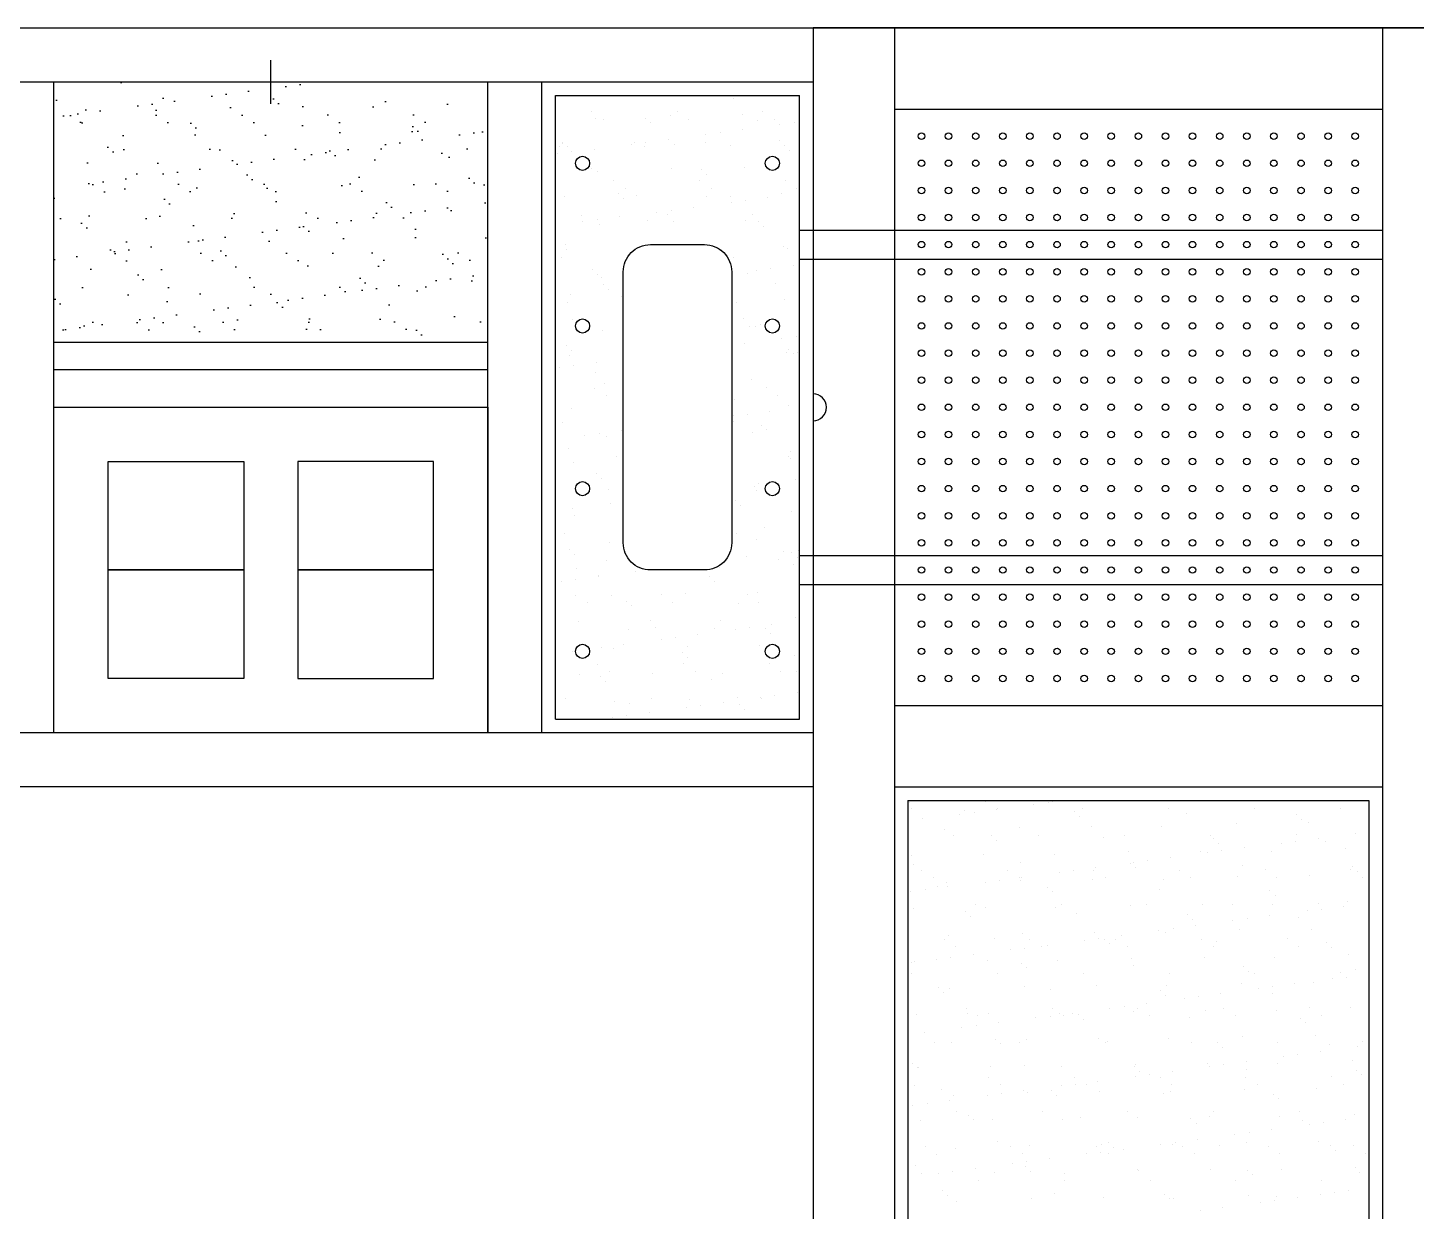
# Model space of a CAD drawing. Header units: millimetres. Extents: x 108070 to 108876, y 12470 to 12955.
# Drawn here: x 108673.13 to 108679.53, y 12570.5 to 12575.96 of the extents above; entities that cross this region are included whole.
import ezdxf

# ---------------------------------------------------------------- set-up
doc = ezdxf.new("R2010")
doc.units = ezdxf.units.MM
doc.header["$LTSCALE"] = 10
doc.layers.add('@-交通信号', color=7, linetype='CONTINUOUS')

# ---------------------------------------------------------------- blocks, each defined once
blk = doc.blocks.new('A$C5901063C')
at = {"layer": '@-交通信号', "ltscale": 3}
h = blk.add_hatch(dxfattribs=at)
h.set_pattern_fill('AR-SAND', color=256, scale=2, style=0)
h.set_pattern_definition([(37.5, (-342707.754, 33805.865), (-3.200063, 97.882647), [0, -77.216, 0, -86.36, 0, -82.55]), (7.5, (-342707.75, 33805.87), (89.904657, 143.36502), [0, -41.656, 0, -69.596, 0, -26.67]), (327.5, (-342770.24, 33805.865), (158.198474, 0.287437), [0, -25.4, 0, -91.44, 0, -119.38]), (317.5, (-342770.24, 33805.87), (152.71129, 44.585865), [0, -12.7, 0, -59.944, 0, -68.58])])
h.paths.add_polyline_path([(-1250, 6920), (-450, 6920), (-450, 7400), (-1250, 7400)])
at = {"layer": '@-交通信号'}
for p, q in [((-8230, 7500), (1350, 7500)), ((150, 7500), (150, 0)), ((7510, 7500), (150, 7500)), ((300, 7500), (300, 0)), ((1200, 7500), (1200, 0)), ((-8230, 7400), (150, 7400)), ((-1250, 6200), (-1250, 7400)), ((-450, 6200), (-450, 7400)), ((-350, 6200), (-350, 7400)), ((-350, 6200), (-350, 7400)), ((300, 7350), (1200, 7350)), ((-1250, 6920), (-450, 6920)), ((-1250, 6870), (-450, 6870)), ((300, 6250), (1200, 6250)), ((150, 6200), (-7830, 6200)), ((150, 6100), (-7830, 6100)), ((300, 6100), (1200, 6100))]:
    blk.add_line(p, q, dxfattribs=at)
at = {"layer": '@-交通信号', "ltscale": 0.5}
blk.add_line((-850, 7359.6), (-850, 7440.4), dxfattribs=at)
at = {"layer": '@-交通信号', "ltscale": 20}
for p, q in [((-325, 7375), (125, 7375)), ((-325, 6225), (-325, 7375)), ((125, 6225), (125, 7375)), ((125, 7127), (1200, 7127)), ((125, 7073), (1200, 7073)), ((125, 6527), (1200, 6527)), ((125, 6473), (1200, 6473)), ((-325, 6225), (125, 6225)), ((325, 6075), (325, 3725)), ((325, 6075), (1175, 6075)), ((1175, 6075), (1175, 3725))]:
    blk.add_line(p, q, dxfattribs=at)
at = {"layer": '@-交通信号', "ltscale": 3}
for p, q in [((2.6, 7369.5), (2.6, 7369.5)), ((-258.7, 7344.7), (-258.7, 7344.7)), ((-250.5, 7333.4), (-250.5, 7333.4)), ((-237.3, 7331.1), (-237.3, 7331.1)), ((-159.5, 7333.5), (-159.5, 7333.5)), ((-150.1, 7324.9), (-150.1, 7324.9)), ((-113.3, 7338.3), (-113.3, 7338.3)), ((-100.5, 7345), (-100.5, 7345)), ((-79.1, 7331.3), (-79.1, 7331.3)), ((19.7, 7340), (19.7, 7340)), ((46.8, 7329), (46.8, 7329)), ((57.7, 7345.3), (57.7, 7345.3)), ((79.1, 7331.6), (79.1, 7331.6)), ((115.2, 7325), (115.2, 7325)), ((-48, 7303.5), (-48, 7303.5)), ((-21.5, 7307), (-21.5, 7307)), ((19.8, 7312.4), (19.8, 7312.4)), ((88.8, 7321.5), (88.8, 7321.5)), ((-318.4, 7281.6), (-318.4, 7281.6)), ((-312.2, 7288.9), (-312.2, 7288.9)), ((-311.8, 7286.4), (-311.8, 7286.4)), ((-302.8, 7280.3), (-302.8, 7280.3)), ((-253.7, 7276.4), (-253.7, 7276.4)), ((-184.7, 7285.5), (-184.7, 7285.5)), ((-178.8, 7288.1), (-178.8, 7288.1)), ((-160.2, 7281.9), (-160.2, 7281.9)), ((-158.3, 7289), (-158.3, 7289)), ((-117, 7294.4), (-117, 7294.4)), ((-105.9, 7284.4), (-105.9, 7284.4)), ((-48.8, 7287.5), (-48.8, 7287.5)), ((-2, 7282.2), (-2, 7282.2)), ((88.4, 7292.4), (88.4, 7292.4)), ((97.3, 7282.7), (97.3, 7282.7)), ((106.7, 7274.1), (106.7, 7274.1)), ((-321.4, 7267.5), (-321.4, 7267.5)), ((-295, 7271), (-295, 7271)), ((-258.7, 7239.8), (-258.7, 7239.8)), ((-247.3, 7235.5), (-247.3, 7235.5)), ((-110.1, 7240.5), (-110.1, 7240.5)), ((-55.4, 7238.1), (-55.4, 7238.1)), ((-46, 7229.5), (-46, 7229.5)), ((22.9, 7242.2), (22.9, 7242.2)), ((-217.7, 7217.5), (-217.7, 7217.5)), ((-196.3, 7203.8), (-196.3, 7203.8)), ((-59.5, 7217.8), (-59.5, 7217.8)), ((-38.1, 7204.1), (-38.1, 7204.1)), ((98.7, 7218.1), (98.7, 7218.1)), ((120.1, 7204.4), (120.1, 7204.4)), ((-308.6, 7188.5), (-308.6, 7188.5)), ((-208.1, 7193.5), (-208.1, 7193.5)), ((-198.7, 7184.9), (-198.7, 7184.9)), ((-175.6, 7190.2), (-175.6, 7190.2)), ((-45.6, 7189.6), (-45.6, 7189.6)), ((-1.8, 7189), (-1.8, 7189)), ((-1.1, 7178.1), (-1.1, 7178.1)), ((25.3, 7181.6), (25.3, 7181.6)), ((66.6, 7187.1), (66.6, 7187.1)), ((91.6, 7194.5), (91.6, 7194.5)), ((-277.4, 7154.4), (-277.4, 7154.4)), ((-248.2, 7145.6), (-248.2, 7145.6)), ((-206.9, 7151.1), (-206.9, 7151.1)), ((-137.9, 7160.1), (-137.9, 7160.1)), ((-119.2, 7154.7), (-119.2, 7154.7)), ((-111.4, 7163.6), (-111.4, 7163.6)), ((-70.1, 7169.1), (-70.1, 7169.1)), ((39, 7155), (39, 7155)), ((-274.6, 7142.1), (-274.6, 7142.1)), ((-244.1, 7137.6), (-244.1, 7137.6)), ((-154.5, 7144.4), (-154.5, 7144.4)), ((-106.9, 7142.6), (-106.9, 7142.6)), ((26.1, 7144.3), (26.1, 7144.3)), ((48.7, 7142.7), (48.7, 7142.7)), ((58.1, 7134.1), (58.1, 7134.1)), ((-307.2, 7099.9), (-307.2, 7099.9)), ((94.8, 7096.6), (94.8, 7096.6)), ((102.3, 7093.6), (102.3, 7093.6)), ((-313.5, 7076.3), (-313.5, 7076.3)), ((-305.4, 7090.6), (-305.4, 7090.6)), ((-18.5, 7090.6), (-18.5, 7090.6)), ((2.9, 7076.9), (2.9, 7076.9)), ((-256.7, 7053.5), (-256.7, 7053.5)), ((-247.3, 7044.9), (-247.3, 7044.9)), ((29.3, 7046.4), (29.3, 7046.4)), ((45.7, 7052.8), (45.7, 7052.8)), ((72.2, 7056.3), (72.2, 7056.3)), ((113.5, 7061.7), (113.5, 7061.7)), ((-240.9, 7039.8), (-240.9, 7039.8)), ((-236.3, 7027.2), (-236.3, 7027.2)), ((-227.8, 7016.8), (-227.8, 7016.8)), ((-201.3, 7020.3), (-201.3, 7020.3)), ((80.1, 7027.8), (80.1, 7027.8)), ((-302.2, 6992.7), (-302.2, 6992.7)), ((-296.8, 7007.7), (-296.8, 7007.7)), ((-203.1, 7004.4), (-203.1, 7004.4)), ((0.2, 7002.7), (0.2, 7002.7)), ((9.5, 6994.1), (9.5, 6994.1)), ((98, 6998.8), (98, 6998.8)), ((-293.8, 6962.8), (-293.8, 6962.8)), ((-237.7, 6941.9), (-237.7, 6941.9)), ((22.5, 6963.4), (22.5, 6963.4)), ((32.5, 6948.5), (32.5, 6948.5)), ((44, 6949.7), (44, 6949.7)), ((53.7, 6953.6), (53.7, 6953.6)), ((23.5, 6918.3), (23.5, 6918.3)), ((92.5, 6927.4), (92.5, 6927.4)), ((119, 6930.9), (119, 6930.9)), ((-305.3, 6913.5), (-305.3, 6913.5)), ((-299, 6894.9), (-299, 6894.9)), ((-295.9, 6904.9), (-295.9, 6904.9)), ((101.2, 6900.9), (101.2, 6900.9)), ((104.3, 6907.3), (104.3, 6907.3)), ((113.6, 6898.7), (113.6, 6898.7)), ((121.1, 6900.6), (121.1, 6900.6)), ((-317.7, 6873.4), (-317.7, 6873.4)), ((-291.2, 6876.9), (-291.2, 6876.9)), ((-251.7, 6864.4), (-251.7, 6864.4)), ((-249.9, 6882.3), (-249.9, 6882.3)), ((-234.5, 6844), (-234.5, 6844)), ((35.7, 6850.6), (35.7, 6850.6)), ((-252.8, 6835.6), (-252.8, 6835.6)), ((-231.4, 6821.9), (-231.4, 6821.9)), ((-201.1, 6818.1), (-201.1, 6818.1)), ((5.1, 6813.6), (5.1, 6813.6)), ((63.6, 6836.2), (63.6, 6836.2)), ((85, 6822.5), (85, 6822.5)), ((-295.8, 6797), (-295.8, 6797)), ((29.1, 6787.5), (29.1, 6787.5)), ((70.4, 6793), (70.4, 6793)), ((104.4, 6803), (104.4, 6803)), ((-312.5, 6772.5), (-312.5, 6772.5)), ((2.6, 6784.1), (2.6, 6784.1)), ((3.9, 6773.1), (3.9, 6773.1)), ((55.7, 6767.3), (55.7, 6767.3)), ((-270.8, 6748.1), (-270.8, 6748.1)), ((-244.4, 6751.5), (-244.4, 6751.5)), ((-231.3, 6746.1), (-231.3, 6746.1)), ((-203.1, 6757), (-203.1, 6757)), ((38.9, 6752.7), (38.9, 6752.7)), ((65, 6758.7), (65, 6758.7)), ((-300.3, 6724.4), (-300.3, 6724.4)), ((109.2, 6718.2), (109.2, 6718.2)), ((-292.6, 6699.1), (-292.6, 6699.1)), ((-211.8, 6708.4), (-211.8, 6708.4)), ((104.6, 6708.9), (104.6, 6708.9)), ((107.6, 6705.1), (107.6, 6705.1)), ((-249.7, 6678.1), (-249.7, 6678.1)), ((-240.4, 6669.5), (-240.4, 6669.5)), ((49.5, 6658.7), (49.5, 6658.7)), ((117.2, 6667.6), (117.2, 6667.6)), ((-228.1, 6648.2), (-228.1, 6648.2)), ((42.1, 6654.9), (42.1, 6654.9)), ((44.9, 6645.9), (44.9, 6645.9)), ((-293, 6613.6), (-293, 6613.6)), ((-224, 6622.7), (-224, 6622.7)), ((7.1, 6627.3), (7.1, 6627.3)), ((16.5, 6618.7), (16.5, 6618.7)), ((110.8, 6607.2), (110.8, 6607.2)), ((-289.4, 6601.2), (-289.4, 6601.2)), ((-307.5, 6567.2), (-307.5, 6567.2)), ((8.9, 6567.8), (8.9, 6567.8)), ((45.3, 6557), (45.3, 6557)), ((60.7, 6578.2), (60.7, 6578.2)), ((-298.3, 6538.1), (-298.3, 6538.1)), ((-224.9, 6550.3), (-224.9, 6550.3)), ((96.3, 6533.3), (96.3, 6533.3)), ((111.2, 6531.9), (111.2, 6531.9)), ((122.8, 6536.8), (122.8, 6536.8)), ((-289, 6529.5), (-289, 6529.5)), ((-230.4, 6518.1), (-230.4, 6518.1)), ((-23.2, 6504.4), (-23.2, 6504.4)), ((27.3, 6524.2), (27.3, 6524.2)), ((86, 6518.7), (86, 6518.7)), ((114, 6509.3), (114, 6509.3)), ((120.6, 6523.3), (120.6, 6523.3)), ((-313.9, 6479.3), (-313.9, 6479.3)), ((-287.5, 6482.8), (-287.5, 6482.8)), ((-286.2, 6503.3), (-286.2, 6503.3)), ((-246.2, 6488.2), (-246.2, 6488.2)), ((-244.8, 6489), (-244.8, 6489)), ((-177.2, 6497.3), (-177.2, 6497.3)), ((-41.5, 6487.3), (-41.5, 6487.3)), ((-287.9, 6453.7), (-287.9, 6453.7)), ((-129.7, 6454), (-129.7, 6454)), ((-84.5, 6457.4), (-84.5, 6457.4)), ((-32.1, 6478.7), (-32.1, 6478.7)), ((28.5, 6454.2), (28.5, 6454.2)), ((48.5, 6459.1), (48.5, 6459.1)), ((-266.5, 6440), (-266.5, 6440)), ((-221.7, 6452.5), (-221.7, 6452.5)), ((-194.2, 6442.7), (-194.2, 6442.7)), ((-184.8, 6434.1), (-184.8, 6434.1)), ((-108.3, 6440.3), (-108.3, 6440.3)), ((12.1, 6438.2), (12.1, 6438.2)), ((49.9, 6440.6), (49.9, 6440.6)), ((-283, 6405.5), (-283, 6405.5)), ((-150, 6407.1), (-150, 6407.1)), ((-20, 6406.5), (-20, 6406.5)), ((117.2, 6411.5), (117.2, 6411.5)), ((-189.4, 6390.9), (-189.4, 6390.9)), ((-140.6, 6393.6), (-140.6, 6393.6)), ((-62.6, 6380.9), (-62.6, 6380.9)), ((-31.2, 6391.2), (-31.2, 6391.2)), ((6.4, 6390), (6.4, 6390)), ((32.9, 6393.4), (32.9, 6393.4)), ((62.6, 6391.9), (62.6, 6391.9)), ((72, 6383.3), (72, 6383.3)), ((74.2, 6398.9), (74.2, 6398.9)), ((-240.6, 6357.4), (-240.6, 6357.4)), ((-218.5, 6354.6), (-218.5, 6354.6)), ((-199.3, 6362.9), (-199.3, 6362.9)), ((-130.3, 6372), (-130.3, 6372)), ((-103.9, 6375.4), (-103.9, 6375.4)), ((-81.3, 6359.5), (-81.3, 6359.5)), ((51.7, 6361.2), (51.7, 6361.2)), ((-293.4, 6349), (-293.4, 6349)), ((-246.9, 6326.5), (-246.9, 6326.5)), ((-90.1, 6347.3), (-90.1, 6347.3)), ((-88.7, 6326.7), (-88.7, 6326.7)), ((-80.7, 6338.7), (-80.7, 6338.7)), ((69.5, 6327), (69.5, 6327)), ((116.2, 6342.8), (116.2, 6342.8)), ((-279.8, 6307.6), (-279.8, 6307.6)), ((-242.8, 6302.7), (-242.8, 6302.7)), ((-225.5, 6312.8), (-225.5, 6312.8)), ((-146.8, 6309.3), (-146.8, 6309.3)), ((-67.3, 6313.1), (-67.3, 6313.1)), ((-16.8, 6308.6), (-16.8, 6308.6)), ((90.9, 6313.4), (90.9, 6313.4)), ((120.4, 6313.6), (120.4, 6313.6)), ((-233.4, 6294.1), (-233.4, 6294.1)), ((-36.5, 6298.2), (-36.5, 6298.2)), ((-306.6, 6263.4), (-306.6, 6263.4)), ((-215.3, 6256.7), (-215.3, 6256.7)), ((-189.2, 6253.6), (-189.2, 6253.6)), ((-148.4, 6263.7), (-148.4, 6263.7)), ((-78.1, 6261.6), (-78.1, 6261.6)), ((-57, 6250.1), (-57, 6250.1)), ((-15.7, 6255.5), (-15.7, 6255.5)), ((9.8, 6264), (9.8, 6264)), ((14, 6251.9), (14, 6251.9)), ((53.3, 6264.6), (53.3, 6264.6)), ((54.9, 6263.3), (54.9, 6263.3)), ((79.7, 6268.1), (79.7, 6268.1)), ((121, 6273.5), (121, 6273.5)), ((-220.2, 6228.6), (-220.2, 6228.6)), ((-193.8, 6232.1), (-193.8, 6232.1)), ((-152.5, 6237.5), (-152.5, 6237.5)), ((-83.5, 6246.6), (-83.5, 6246.6)), ((23.4, 6243.3), (23.4, 6243.3)), ((328.4, 6071.9), (328.4, 6071.9)), ((461.4, 6073.6), (461.4, 6073.6)), ((467.9, 6073.2), (467.9, 6073.2)), ((583.6, 6071.4), (583.6, 6071.4)), ((591.4, 6073), (591.4, 6073)), ((626.1, 6073.5), (626.1, 6073.5)), ((784.3, 6073.8), (784.3, 6073.8)), ((942.5, 6074.1), (942.5, 6074.1)), ((1100.7, 6074.3), (1100.7, 6074.3)), ((331.2, 6059.3), (331.2, 6059.3)), ((420.4, 6049.9), (420.4, 6049.9)), ((428.5, 6056.6), (428.5, 6056.6)), ((446.9, 6053.4), (446.9, 6053.4)), ((488.2, 6058.8), (488.2, 6058.8)), ((489.4, 6059.5), (489.4, 6059.5)), ((557.2, 6067.9), (557.2, 6067.9)), ((631.8, 6054.8), (631.8, 6054.8)), ((641.2, 6046.3), (641.2, 6046.3)), ((647.6, 6059.8), (647.6, 6059.8)), ((805.8, 6060.1), (805.8, 6060.1)), ((838.1, 6050.3), (838.1, 6050.3)), ((964, 6060.4), (964, 6060.4)), ((1041.4, 6048.6), (1041.4, 6048.6)), ((1122.2, 6060.7), (1122.2, 6060.7)), ((351.4, 6040.8), (351.4, 6040.8)), ((392.9, 6021), (392.9, 6021)), ((530.1, 6026), (530.1, 6026)), ((663.1, 6027.6), (663.1, 6027.6)), ((793, 6027), (793, 6027)), ((930.2, 6032), (930.2, 6032)), ((1050.7, 6040), (1050.7, 6040)), ((1063.2, 6033.7), (1063.2, 6033.7)), ((408.3, 6010.1), (408.3, 6010.1)), ((479.1, 6010.3), (479.1, 6010.3)), ((488.5, 6001.7), (488.5, 6001.7)), ((566.5, 6010.4), (566.5, 6010.4)), ((685.4, 6005.8), (685.4, 6005.8)), ((724.7, 6010.7), (724.7, 6010.7)), ((882.9, 6011), (882.9, 6011)), ((888.7, 6004), (888.7, 6004)), ((898, 5995.4), (898, 5995.4)), ((1014.2, 5996.5), (1014.2, 5996.5)), ((1040.7, 6000), (1040.7, 6000)), ((1041.1, 6011.3), (1041.1, 6011.3)), ((1082, 6005.4), (1082, 6005.4)), ((1094.9, 5999.5), (1094.9, 5999.5)), ((1151, 6014.5), (1151, 6014.5)), ((331.6, 5974), (331.6, 5974)), ((464.6, 5975.7), (464.6, 5975.7)), ((594.6, 5975.1), (594.6, 5975.1)), ((731.8, 5980), (731.8, 5980)), ((808.5, 5969.4), (808.5, 5969.4)), ((864.7, 5981.7), (864.7, 5981.7)), ((877.5, 5978.5), (877.5, 5978.5)), ((903.9, 5982), (903.9, 5982)), ((945.2, 5987.4), (945.2, 5987.4)), ((994.7, 5981.1), (994.7, 5981.1)), ((1131.9, 5986), (1131.9, 5986)), ((326.4, 5965.7), (326.4, 5965.7)), ((335.8, 5957.1), (335.8, 5957.1)), ((350.8, 5945.7), (350.8, 5945.7)), ((509, 5946), (509, 5946)), ((532.7, 5961.2), (532.7, 5961.2)), ((604, 5942.5), (604, 5942.5)), ((630.4, 5946), (630.4, 5946)), ((667.2, 5946.3), (667.2, 5946.3)), ((671.7, 5951.4), (671.7, 5951.4)), ((735.9, 5959.4), (735.9, 5959.4)), ((740.7, 5960.5), (740.7, 5960.5)), ((745.3, 5950.8), (745.3, 5950.8)), ((767.2, 5964), (767.2, 5964)), ((825.4, 5946.6), (825.4, 5946.6)), ((942.2, 5954.9), (942.2, 5954.9)), ((983.6, 5946.8), (983.6, 5946.8)), ((1141.8, 5947.1), (1141.8, 5947.1)), ((1145.5, 5953.2), (1145.5, 5953.2)), ((1154.9, 5944.6), (1154.9, 5944.6)), ((372.2, 5932), (372.2, 5932)), ((380, 5916.6), (380, 5916.6)), ((396.1, 5923.1), (396.1, 5923.1)), ((398.2, 5915.4), (398.2, 5915.4)), ((467.2, 5924.5), (467.2, 5924.5)), ((493.7, 5928), (493.7, 5928)), ((530.4, 5932.3), (530.4, 5932.3)), ((533.3, 5928.1), (533.3, 5928.1)), ((535, 5933.4), (535, 5933.4)), ((666.3, 5929.8), (666.3, 5929.8)), ((688.6, 5932.6), (688.6, 5932.6)), ((796.2, 5929.1), (796.2, 5929.1)), ((846.8, 5932.9), (846.8, 5932.9)), ((933.4, 5934.1), (933.4, 5934.1)), ((1005, 5933.2), (1005, 5933.2)), ((1066.4, 5935.8), (1066.4, 5935.8)), ((1163.2, 5933.5), (1163.2, 5933.5)), ((330.5, 5906.5), (330.5, 5906.5)), ((356.9, 5910), (356.9, 5910)), ((583.2, 5914.8), (583.2, 5914.8)), ((592.6, 5906.3), (592.6, 5906.3)), ((789.5, 5910.3), (789.5, 5910.3)), ((992.8, 5908.6), (992.8, 5908.6)), ((1002.1, 5900), (1002.1, 5900)), ((334.8, 5876.1), (334.8, 5876.1)), ((430.5, 5870.3), (430.5, 5870.3)), ((449.3, 5882.9), (449.3, 5882.9)), ((467.8, 5877.8), (467.8, 5877.8)), ((597.8, 5877.2), (597.8, 5877.2)), ((607.5, 5883.2), (607.5, 5883.2)), ((636.8, 5865.8), (636.8, 5865.8)), ((735, 5882.1), (735, 5882.1)), ((765.7, 5883.5), (765.7, 5883.5)), ((867.9, 5883.8), (867.9, 5883.8)), ((923.9, 5883.8), (923.9, 5883.8)), ((997.9, 5883.2), (997.9, 5883.2)), ((1061.1, 5871.2), (1061.1, 5871.2)), ((1082.1, 5884.1), (1082.1, 5884.1)), ((1087.5, 5874.6), (1087.5, 5874.6)), ((1128.8, 5880.1), (1128.8, 5880.1)), ((1135.1, 5888.2), (1135.1, 5888.2)), ((439.9, 5861.7), (439.9, 5861.7)), ((814, 5838.6), (814, 5838.6)), ((840.1, 5864), (840.1, 5864)), ((849.4, 5855.4), (849.4, 5855.4)), ((855.3, 5844.1), (855.3, 5844.1)), ((924.3, 5853.2), (924.3, 5853.2)), ((950.8, 5856.6), (950.8, 5856.6)), ((992.1, 5862.1), (992.1, 5862.1)), ((1046.3, 5859.5), (1046.3, 5859.5)), ((391.8, 5818.5), (391.8, 5818.5)), ((399.3, 5825.2), (399.3, 5825.2)), ((484.1, 5821.2), (484.1, 5821.2)), ((536.5, 5830.2), (536.5, 5830.2)), ((550, 5818.8), (550, 5818.8)), ((650.8, 5817.2), (650.8, 5817.2)), ((669.5, 5831.9), (669.5, 5831.9)), ((677.3, 5820.6), (677.3, 5820.6)), ((687.4, 5819.4), (687.4, 5819.4)), ((708.2, 5819.1), (708.2, 5819.1)), ((718.6, 5826.1), (718.6, 5826.1)), ((787.6, 5835.2), (787.6, 5835.2)), ((799.4, 5831.3), (799.4, 5831.3)), ((866.4, 5819.3), (866.4, 5819.3)), ((893.6, 5814.9), (893.6, 5814.9)), ((936.6, 5836.2), (936.6, 5836.2)), ((1024.6, 5819.6), (1024.6, 5819.6)), ((1069.6, 5837.9), (1069.6, 5837.9)), ((1096.9, 5813.2), (1096.9, 5813.2)), ((413.2, 5804.8), (413.2, 5804.8)), ((445.1, 5790.1), (445.1, 5790.1)), ((514.1, 5799.2), (514.1, 5799.2)), ((540.5, 5802.6), (540.5, 5802.6)), ((571.4, 5805.1), (571.4, 5805.1)), ((581.8, 5808.1), (581.8, 5808.1)), ((696.7, 5810.9), (696.7, 5810.9)), ((729.6, 5805.4), (729.6, 5805.4)), ((887.8, 5805.7), (887.8, 5805.7)), ((1046, 5806), (1046, 5806)), ((1106.3, 5804.6), (1106.3, 5804.6)), ((1138.3, 5790.3), (1138.3, 5790.3)), ((331.4, 5776.6), (331.4, 5776.6)), ((338, 5778.2), (338, 5778.2)), ((377.3, 5781.2), (377.3, 5781.2)), ((403.8, 5784.6), (403.8, 5784.6)), ((471, 5779.9), (471, 5779.9)), ((534.6, 5774.8), (534.6, 5774.8)), ((544, 5766.3), (544, 5766.3)), ((601, 5779.3), (601, 5779.3)), ((738.2, 5784.3), (738.2, 5784.3)), ((740.9, 5770.4), (740.9, 5770.4)), ((871.1, 5785.9), (871.1, 5785.9)), ((944.2, 5768.6), (944.2, 5768.6)), ((1001.1, 5785.3), (1001.1, 5785.3)), ((1150.5, 5764.1), (1150.5, 5764.1)), ((332.1, 5755.4), (332.1, 5755.4)), ((490.3, 5755.7), (490.3, 5755.7)), ((648.5, 5756), (648.5, 5756)), ((806.7, 5756.3), (806.7, 5756.3)), ((939.8, 5738.3), (939.8, 5738.3)), ((953.5, 5760), (953.5, 5760)), ((964.9, 5756.6), (964.9, 5756.6)), ((1038.9, 5736.7), (1038.9, 5736.7)), ((1072.8, 5740), (1072.8, 5740)), ((1107.9, 5745.8), (1107.9, 5745.8)), ((1123.1, 5756.9), (1123.1, 5756.9)), ((1134.3, 5749.3), (1134.3, 5749.3)), ((381.9, 5730.3), (381.9, 5730.3)), ((391.3, 5721.7), (391.3, 5721.7)), ((402.5, 5727.4), (402.5, 5727.4)), ((539.7, 5732.3), (539.7, 5732.3)), ((588.2, 5725.8), (588.2, 5725.8)), ((672.7, 5734), (672.7, 5734)), ((791.5, 5724), (791.5, 5724)), ((800.8, 5715.4), (800.8, 5715.4)), ((802.6, 5733.4), (802.6, 5733.4)), ((860.8, 5713.3), (860.8, 5713.3)), ((902.1, 5718.7), (902.1, 5718.7)), ((971.1, 5727.8), (971.1, 5727.8)), ((997.6, 5731.3), (997.6, 5731.3)), ((997.7, 5719.5), (997.7, 5719.5)), ((432.8, 5691.3), (432.8, 5691.3)), ((591, 5691.6), (591, 5691.6)), ((697.7, 5691.8), (697.7, 5691.8)), ((724.1, 5695.3), (724.1, 5695.3)), ((741.4, 5686.4), (741.4, 5686.4)), ((749.2, 5691.9), (749.2, 5691.9)), ((765.4, 5700.7), (765.4, 5700.7)), ((834.4, 5709.8), (834.4, 5709.8)), ((874.3, 5688.1), (874.3, 5688.1)), ((907.4, 5692.1), (907.4, 5692.1)), ((1004.3, 5687.4), (1004.3, 5687.4)), ((1065.6, 5692.4), (1065.6, 5692.4)), ((1141.5, 5692.4), (1141.5, 5692.4)), ((341.2, 5680.4), (341.2, 5680.4)), ((435.5, 5681.2), (435.5, 5681.2)), ((454.2, 5677.6), (454.2, 5677.6)), ((474.2, 5682.1), (474.2, 5682.1)), ((491.9, 5664.7), (491.9, 5664.7)), ((560.9, 5673.8), (560.9, 5673.8)), ((587.4, 5677.3), (587.4, 5677.3)), ((604.2, 5681.4), (604.2, 5681.4)), ((612.4, 5677.9), (612.4, 5677.9)), ((628.7, 5682.7), (628.7, 5682.7)), ((638.8, 5679.4), (638.8, 5679.4)), ((648.1, 5670.9), (648.1, 5670.9)), ((770.6, 5678.2), (770.6, 5678.2)), ((845, 5674.9), (845, 5674.9)), ((928.8, 5678.5), (928.8, 5678.5)), ((1048.3, 5673.2), (1048.3, 5673.2)), ((1057.7, 5664.6), (1057.7, 5664.6)), ((1087, 5678.8), (1087, 5678.8)), ((355.2, 5646.7), (355.2, 5646.7)), ((424.2, 5655.8), (424.2, 5655.8)), ((450.6, 5659.3), (450.6, 5659.3)), ((486.1, 5634.9), (486.1, 5634.9)), ((542.9, 5634.4), (542.9, 5634.4)), ((675.9, 5636.1), (675.9, 5636.1)), ((805.8, 5635.5), (805.8, 5635.5)), ((943, 5640.4), (943, 5640.4)), ((1076, 5642.1), (1076, 5642.1)), ((373.2, 5628.2), (373.2, 5628.2)), ((405.7, 5629.5), (405.7, 5629.5)), ((495.4, 5626.3), (495.4, 5626.3)), ((531.4, 5628.5), (531.4, 5628.5)), ((689.6, 5628.8), (689.6, 5628.8)), ((692.3, 5630.4), (692.3, 5630.4)), ((847.8, 5629.1), (847.8, 5629.1)), ((895.6, 5628.6), (895.6, 5628.6)), ((905, 5620), (905, 5620)), ((1006, 5629.4), (1006, 5629.4)), ((1085.7, 5611.4), (1085.7, 5611.4)), ((1101.9, 5624.1), (1101.9, 5624.1)), ((1154.7, 5620.4), (1154.7, 5620.4)), ((1164.2, 5629.6), (1164.2, 5629.6)), ((333.3, 5590.3), (333.3, 5590.3)), ((477.4, 5584.2), (477.4, 5584.2)), ((539.6, 5585.8), (539.6, 5585.8)), ((607.4, 5583.5), (607.4, 5583.5)), ((742.9, 5584), (742.9, 5584)), ((744.6, 5588.5), (744.6, 5588.5)), ((877.5, 5590.2), (877.5, 5590.2)), ((881.2, 5584.4), (881.2, 5584.4)), ((907.7, 5587.9), (907.7, 5587.9)), ((949, 5593.4), (949, 5593.4)), ((1007.5, 5589.6), (1007.5, 5589.6)), ((1018, 5602.4), (1018, 5602.4)), ((1044.4, 5605.9), (1044.4, 5605.9)), ((1144.7, 5594.5), (1144.7, 5594.5)), ((342.7, 5581.7), (342.7, 5581.7)), ((344.4, 5582.5), (344.4, 5582.5)), ((473.9, 5564.1), (473.9, 5564.1)), ((632.1, 5564.4), (632.1, 5564.4)), ((675.5, 5557.4), (675.5, 5557.4)), ((744.5, 5566.4), (744.5, 5566.4)), ((752.2, 5575.4), (752.2, 5575.4)), ((770.9, 5569.9), (770.9, 5569.9)), ((790.2, 5564.6), (790.2, 5564.6)), ((812.2, 5575.4), (812.2, 5575.4)), ((948.4, 5564.9), (948.4, 5564.9)), ((949.2, 5579.5), (949.2, 5579.5)), ((1106.6, 5565.2), (1106.6, 5565.2)), ((1152.4, 5577.8), (1152.4, 5577.8)), ((1161.8, 5569.2), (1161.8, 5569.2)), ((337.1, 5550.1), (337.1, 5550.1)), ((386.9, 5541.2), (386.9, 5541.2)), ((408.9, 5531.6), (408.9, 5531.6)), ((495.3, 5550.4), (495.3, 5550.4)), ((497.5, 5533.9), (497.5, 5533.9)), ((538.8, 5539.3), (538.8, 5539.3)), ((546.1, 5536.5), (546.1, 5536.5)), ((590.2, 5539.4), (590.2, 5539.4)), ((607.8, 5548.4), (607.8, 5548.4)), ((634.2, 5551.9), (634.2, 5551.9)), ((653.5, 5550.7), (653.5, 5550.7)), ((679.1, 5538.2), (679.1, 5538.2)), ((796.4, 5534.9), (796.4, 5534.9)), ((809, 5537.6), (809, 5537.6)), ((811.7, 5551), (811.7, 5551)), ((946.2, 5542.6), (946.2, 5542.6)), ((969.9, 5551.3), (969.9, 5551.3)), ((999.7, 5533.2), (999.7, 5533.2)), ((1079.2, 5544.3), (1079.2, 5544.3)), ((1128.1, 5551.6), (1128.1, 5551.6)), ((334.3, 5512.4), (334.3, 5512.4)), ((360.7, 5515.9), (360.7, 5515.9)), ((402, 5521.3), (402, 5521.3)), ((471, 5530.4), (471, 5530.4)), ((599.5, 5530.9), (599.5, 5530.9)), ((1009.1, 5524.6), (1009.1, 5524.6)), ((347.6, 5484.6), (347.6, 5484.6)), ((414.2, 5501), (414.2, 5501)), ((437.5, 5494.9), (437.5, 5494.9)), ((446.8, 5486.3), (446.8, 5486.3)), ((480.6, 5486.3), (480.6, 5486.3)), ((572.4, 5501.3), (572.4, 5501.3)), ((610.6, 5485.7), (610.6, 5485.7)), ((643.7, 5490.4), (643.7, 5490.4)), ((730.6, 5501.6), (730.6, 5501.6)), ((747.8, 5490.6), (747.8, 5490.6)), ((847, 5488.6), (847, 5488.6)), ((880.7, 5492.3), (880.7, 5492.3)), ((888.8, 5501.9), (888.8, 5501.9)), ((1010.7, 5491.7), (1010.7, 5491.7)), ((1047, 5502.2), (1047, 5502.2)), ((1053.3, 5484.1), (1053.3, 5484.1)), ((1091.3, 5480.6), (1091.3, 5480.6)), ((1132.6, 5486), (1132.6, 5486)), ((1147.9, 5496.6), (1147.9, 5496.6)), ((856.4, 5480), (856.4, 5480)), ((928.1, 5459.1), (928.1, 5459.1)), ((954.5, 5462.6), (954.5, 5462.6)), ((995.8, 5468), (995.8, 5468)), ((1064.8, 5477.1), (1064.8, 5477.1)), ((356.7, 5436.6), (356.7, 5436.6)), ((412.1, 5433.7), (412.1, 5433.7)), ((491, 5445.8), (491, 5445.8)), ((514.9, 5436.9), (514.9, 5436.9)), ((549.3, 5438.7), (549.3, 5438.7)), ((673.1, 5437.1), (673.1, 5437.1)), ((682.3, 5440.4), (682.3, 5440.4)), ((694.3, 5444), (694.3, 5444)), ((703.7, 5435.5), (703.7, 5435.5)), ((722.3, 5432), (722.3, 5432)), ((791.3, 5441.1), (791.3, 5441.1)), ((812.2, 5439.7), (812.2, 5439.7)), ((817.8, 5444.6), (817.8, 5444.6)), ((831.3, 5437.4), (831.3, 5437.4)), ((859.1, 5450), (859.1, 5450)), ((900.6, 5439.5), (900.6, 5439.5)), ((949.4, 5444.7), (949.4, 5444.7)), ((989.5, 5437.7), (989.5, 5437.7)), ((1082.4, 5446.4), (1082.4, 5446.4)), ((1103.8, 5437.8), (1103.8, 5437.8)), ((1113.2, 5429.2), (1113.2, 5429.2)), ((1147.7, 5438), (1147.7, 5438)), ((378.1, 5422.9), (378.1, 5422.9)), ((517.9, 5405.1), (517.9, 5405.1)), ((536.3, 5423.2), (536.3, 5423.2)), ((544.3, 5408.5), (544.3, 5408.5)), ((585.6, 5414), (585.6, 5414)), ((654.6, 5423.1), (654.6, 5423.1)), ((681, 5426.6), (681, 5426.6)), ((694.5, 5423.5), (694.5, 5423.5)), ((852.7, 5423.8), (852.7, 5423.8)), ((1010.9, 5424.1), (1010.9, 5424.1)), ((1169.1, 5424.4), (1169.1, 5424.4)), ((338.3, 5401.2), (338.3, 5401.2)), ((350.8, 5386.7), (350.8, 5386.7)), ((381.1, 5387.1), (381.1, 5387.1)), ((407.6, 5390.5), (407.6, 5390.5)), ((448.9, 5396), (448.9, 5396)), ((483.8, 5388.4), (483.8, 5388.4)), ((541.6, 5399.4), (541.6, 5399.4)), ((550.9, 5390.9), (550.9, 5390.9)), ((613.8, 5387.8), (613.8, 5387.8)), ((747.9, 5395), (747.9, 5395)), ((751, 5392.7), (751, 5392.7)), ((883.9, 5394.4), (883.9, 5394.4)), ((951.1, 5393.2), (951.1, 5393.2)), ((960.5, 5384.6), (960.5, 5384.6)), ((1013.9, 5393.8), (1013.9, 5393.8)), ((1151.1, 5398.7), (1151.1, 5398.7)), ((1157.4, 5388.7), (1157.4, 5388.7)), ((388.9, 5354.9), (388.9, 5354.9)), ((455.2, 5373.8), (455.2, 5373.8)), ((613.4, 5374.1), (613.4, 5374.1)), ((771.6, 5374.4), (771.6, 5374.4)), ((929.8, 5374.7), (929.8, 5374.7)), ((1088, 5374.9), (1088, 5374.9)), ((1138.1, 5355.2), (1138.1, 5355.2)), ((398.2, 5346.3), (398.2, 5346.3)), ((415.3, 5335.8), (415.3, 5335.8)), ((552.5, 5340.8), (552.5, 5340.8)), ((595.1, 5350.4), (595.1, 5350.4)), ((685.5, 5342.5), (685.5, 5342.5)), ((798.4, 5348.6), (798.4, 5348.6)), ((807.8, 5340), (807.8, 5340)), ((815.4, 5341.8), (815.4, 5341.8)), ((952.6, 5346.8), (952.6, 5346.8)), ((974.9, 5333.7), (974.9, 5333.7)), ((1001.4, 5337.2), (1001.4, 5337.2)), ((1004.7, 5344.1), (1004.7, 5344.1)), ((1042.7, 5342.6), (1042.7, 5342.6)), ((1085.6, 5348.5), (1085.6, 5348.5)), ((1111.7, 5351.7), (1111.7, 5351.7)), ((864.6, 5319.2), (864.6, 5319.2)), ((905.9, 5324.6), (905.9, 5324.6))]:
    blk.add_line(p, q, dxfattribs=at)
at = {"layer": '@-交通信号'}
blk.add_lwpolyline([(-150, 7100), (-50, 7100, -0.414214), (0, 7050), (0, 6550, -0.414214), (-50, 6500), (-150, 6500, -0.414214), (-200, 6550), (-200, 7050, -0.414214)], format="xyb", close=True, dxfattribs=at)
for points in [[(-1250, 6800), (-450, 6800), (-450, 6200), (-1250, 6200)], [(-1150, 6700), (-900, 6700), (-900, 6500), (-1150, 6500)], [(-550, 6700), (-800, 6700), (-800, 6500), (-550, 6500)], [(-1150, 6500), (-900, 6500), (-900, 6300), (-1150, 6300)], [(-550, 6500), (-800, 6500), (-800, 6300), (-550, 6300)]]:
    blk.add_lwpolyline(points, close=True, dxfattribs=at)
for centre, radius in [((350, 7300), 6), ((400, 7300), 6), ((450, 7300), 6), ((500, 7300), 6), ((550, 7300), 6), ((600, 7300), 6), ((650, 7300), 6), ((700, 7300), 6), ((750, 7300), 6), ((800, 7300), 6), ((850, 7300), 6), ((900, 7300), 6), ((950, 7300), 6), ((1000, 7300), 6), ((1050, 7300), 6), ((1100, 7300), 6), ((1150, 7300), 6), ((-275, 7250), 13), ((75, 7250), 13), ((350, 7250), 6), ((400, 7250), 6), ((450, 7250), 6), ((500, 7250), 6), ((550, 7250), 6), ((600, 7250), 6), ((650, 7250), 6), ((700, 7250), 6), ((750, 7250), 6), ((800, 7250), 6), ((850, 7250), 6), ((900, 7250), 6), ((950, 7250), 6), ((1000, 7250), 6), ((1050, 7250), 6), ((1100, 7250), 6), ((1150, 7250), 6), ((350, 7200), 6), ((400, 7200), 6), ((450, 7200), 6), ((500, 7200), 6), ((550, 7200), 6), ((600, 7200), 6), ((650, 7200), 6), ((700, 7200), 6), ((750, 7200), 6), ((800, 7200), 6), ((850, 7200), 6), ((900, 7200), 6), ((950, 7200), 6), ((1000, 7200), 6), ((1050, 7200), 6), ((1100, 7200), 6), ((1150, 7200), 6), ((350, 7150), 6), ((400, 7150), 6), ((450, 7150), 6), ((500, 7150), 6), ((550, 7150), 6), ((600, 7150), 6), ((650, 7150), 6), ((700, 7150), 6), ((750, 7150), 6), ((800, 7150), 6), ((850, 7150), 6), ((900, 7150), 6), ((950, 7150), 6), ((1000, 7150), 6), ((1050, 7150), 6), ((1100, 7150), 6), ((1150, 7150), 6), ((350, 7100), 6), ((400, 7100), 6), ((450, 7100), 6), ((500, 7100), 6), ((550, 7100), 6), ((600, 7100), 6), ((650, 7100), 6), ((700, 7100), 6), ((750, 7100), 6), ((800, 7100), 6), ((850, 7100), 6), ((900, 7100), 6), ((950, 7100), 6), ((1000, 7100), 6), ((1050, 7100), 6), ((1100, 7100), 6), ((1150, 7100), 6), ((350, 7050), 6), ((400, 7050), 6), ((450, 7050), 6), ((500, 7050), 6), ((550, 7050), 6), ((600, 7050), 6), ((650, 7050), 6), ((700, 7050), 6), ((750, 7050), 6), ((800, 7050), 6), ((850, 7050), 6), ((900, 7050), 6), ((950, 7050), 6), ((1000, 7050), 6), ((1050, 7050), 6), ((1100, 7050), 6), ((1150, 7050), 6), ((350, 7000), 6), ((400, 7000), 6), ((450, 7000), 6), ((500, 7000), 6), ((550, 7000), 6), ((600, 7000), 6), ((650, 7000), 6), ((700, 7000), 6), ((750, 7000), 6), ((800, 7000), 6), ((850, 7000), 6), ((900, 7000), 6), ((950, 7000), 6), ((1000, 7000), 6), ((1050, 7000), 6), ((1100, 7000), 6), ((1150, 7000), 6), ((-275, 6950), 13), ((75, 6950), 13), ((350, 6950), 6), ((400, 6950), 6), ((450, 6950), 6), ((500, 6950), 6), ((550, 6950), 6), ((600, 6950), 6), ((650, 6950), 6), ((700, 6950), 6), ((750, 6950), 6), ((800, 6950), 6), ((850, 6950), 6), ((900, 6950), 6), ((950, 6950), 6), ((1000, 6950), 6), ((1050, 6950), 6), ((1100, 6950), 6), ((1150, 6950), 6), ((350, 6900), 6), ((400, 6900), 6), ((450, 6900), 6), ((500, 6900), 6), ((550, 6900), 6), ((600, 6900), 6), ((650, 6900), 6), ((700, 6900), 6), ((750, 6900), 6), ((800, 6900), 6), ((850, 6900), 6), ((900, 6900), 6), ((950, 6900), 6), ((1000, 6900), 6), ((1050, 6900), 6), ((1100, 6900), 6), ((1150, 6900), 6), ((350, 6850), 6), ((400, 6850), 6), ((450, 6850), 6), ((500, 6850), 6), ((550, 6850), 6), ((600, 6850), 6), ((650, 6850), 6), ((700, 6850), 6), ((750, 6850), 6), ((800, 6850), 6), ((850, 6850), 6), ((900, 6850), 6), ((950, 6850), 6), ((1000, 6850), 6), ((1050, 6850), 6), ((1100, 6850), 6), ((1150, 6850), 6), ((350, 6800), 6), ((400, 6800), 6), ((450, 6800), 6), ((500, 6800), 6), ((550, 6800), 6), ((600, 6800), 6), ((650, 6800), 6), ((700, 6800), 6), ((750, 6800), 6), ((800, 6800), 6), ((850, 6800), 6), ((900, 6800), 6), ((950, 6800), 6), ((1000, 6800), 6), ((1050, 6800), 6), ((1100, 6800), 6), ((1150, 6800), 6), ((350, 6750), 6), ((400, 6750), 6), ((450, 6750), 6), ((500, 6750), 6), ((550, 6750), 6), ((600, 6750), 6), ((650, 6750), 6), ((700, 6750), 6), ((750, 6750), 6), ((800, 6750), 6), ((850, 6750), 6), ((900, 6750), 6), ((950, 6750), 6), ((1000, 6750), 6), ((1050, 6750), 6), ((1100, 6750), 6), ((1150, 6750), 6), ((350, 6700), 6), ((400, 6700), 6), ((450, 6700), 6), ((500, 6700), 6), ((550, 6700), 6), ((600, 6700), 6), ((650, 6700), 6), ((700, 6700), 6), ((750, 6700), 6), ((800, 6700), 6), ((850, 6700), 6), ((900, 6700), 6), ((950, 6700), 6), ((1000, 6700), 6), ((1050, 6700), 6), ((1100, 6700), 6), ((1150, 6700), 6), ((-275, 6650), 13), ((75, 6650), 13), ((350, 6650), 6), ((400, 6650), 6), ((450, 6650), 6), ((500, 6650), 6), ((550, 6650), 6), ((600, 6650), 6), ((650, 6650), 6), ((700, 6650), 6), ((750, 6650), 6), ((800, 6650), 6), ((850, 6650), 6), ((900, 6650), 6), ((950, 6650), 6), ((1000, 6650), 6), ((1050, 6650), 6), ((1100, 6650), 6), ((1150, 6650), 6), ((350, 6600), 6), ((400, 6600), 6), ((450, 6600), 6), ((500, 6600), 6), ((550, 6600), 6), ((600, 6600), 6), ((650, 6600), 6), ((700, 6600), 6), ((750, 6600), 6), ((800, 6600), 6), ((850, 6600), 6), ((900, 6600), 6), ((950, 6600), 6), ((1000, 6600), 6), ((1050, 6600), 6), ((1100, 6600), 6), ((1150, 6600), 6), ((350, 6550), 6), ((400, 6550), 6), ((450, 6550), 6), ((500, 6550), 6), ((550, 6550), 6), ((600, 6550), 6), ((650, 6550), 6), ((700, 6550), 6), ((750, 6550), 6), ((800, 6550), 6), ((850, 6550), 6), ((900, 6550), 6), ((950, 6550), 6), ((1000, 6550), 6), ((1050, 6550), 6), ((1100, 6550), 6), ((1150, 6550), 6), ((350, 6500), 6), ((400, 6500), 6), ((450, 6500), 6), ((500, 6500), 6), ((550, 6500), 6), ((600, 6500), 6), ((650, 6500), 6), ((700, 6500), 6), ((750, 6500), 6), ((800, 6500), 6), ((850, 6500), 6), ((900, 6500), 6), ((950, 6500), 6), ((1000, 6500), 6), ((1050, 6500), 6), ((1100, 6500), 6), ((1150, 6500), 6), ((350, 6450), 6), ((400, 6450), 6), ((450, 6450), 6), ((500, 6450), 6), ((550, 6450), 6), ((600, 6450), 6), ((650, 6450), 6), ((700, 6450), 6), ((750, 6450), 6), ((800, 6450), 6), ((850, 6450), 6), ((900, 6450), 6), ((950, 6450), 6), ((1000, 6450), 6), ((1050, 6450), 6), ((1100, 6450), 6), ((1150, 6450), 6), ((350, 6400), 6), ((400, 6400), 6), ((450, 6400), 6), ((500, 6400), 6), ((550, 6400), 6), ((600, 6400), 6), ((650, 6400), 6), ((700, 6400), 6), ((750, 6400), 6), ((800, 6400), 6), ((850, 6400), 6), ((900, 6400), 6), ((950, 6400), 6), ((1000, 6400), 6), ((1050, 6400), 6), ((1100, 6400), 6), ((1150, 6400), 6), ((-275, 6350), 13), ((75, 6350), 13), ((350, 6350), 6), ((400, 6350), 6), ((450, 6350), 6), ((500, 6350), 6), ((550, 6350), 6), ((600, 6350), 6), ((650, 6350), 6), ((700, 6350), 6), ((750, 6350), 6), ((800, 6350), 6), ((850, 6350), 6), ((900, 6350), 6), ((950, 6350), 6), ((1000, 6350), 6), ((1050, 6350), 6), ((1100, 6350), 6), ((1150, 6350), 6), ((350, 6300), 6), ((400, 6300), 6), ((450, 6300), 6), ((500, 6300), 6), ((550, 6300), 6), ((600, 6300), 6), ((650, 6300), 6), ((700, 6300), 6), ((750, 6300), 6), ((800, 6300), 6), ((850, 6300), 6), ((900, 6300), 6), ((950, 6300), 6), ((1000, 6300), 6), ((1050, 6300), 6), ((1100, 6300), 6), ((1150, 6300), 6)]:
    blk.add_circle(centre, radius, dxfattribs=at)
at = {"layer": '@-交通信号', "ltscale": 20}
blk.add_arc((150, 6800), 25, 270, 90, dxfattribs=at)

msp = doc.modelspace()

# ---------------------------------------------------------------- block references
at = {"layer": '@-交通信号', "xscale": 0.002500000016880222, "yscale": 0.002500000016880222, "zscale": 0.002500000016880222}
msp.add_blockref('A$C5901063C', (108676.3764, 12557.2063), dxfattribs=at)

doc.saveas('drawing.dxf')
